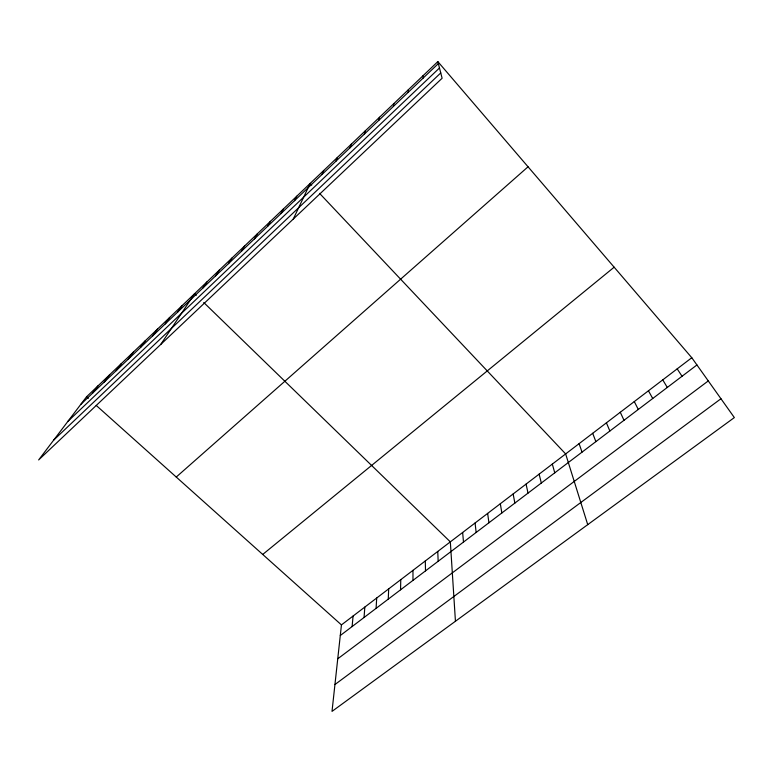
<?xml version="1.0" encoding="UTF-8"?>
<svg xmlns="http://www.w3.org/2000/svg" width="773" height="773" viewBox="0 0 773 773"><rect width="100%" height="100%" fill="white"/><g stroke="black" fill="none" stroke-linecap="round" stroke-linejoin="round"><path stroke-width="1.16" d="M412.975 580.388L412.975 570.348M400.559 589.809L400.762 579.663M388.268 599.133L388.674 588.881M408.221 92.306L408.318 89.774M376.093 608.361L376.693 598.022M364.044 617.511L364.837 607.066M352.101 626.565L353.077 616.033M691.787 357.725L341.444 624.903L332.013 711.392L734.35 417.575L691.787 357.725L437.837 61.608L86.557 396.781L38.65 459.945L442.117 78.247L437.837 61.608M393.418 106.413L393.815 103.611M378.789 120.356L379.475 117.293M364.334 134.135L365.3 130.821M350.043 147.759L351.28 144.193M335.917 161.219L337.424 157.421M321.945 174.534L323.723 170.495M293.267 219.068L310.166 183.423L311.732 185.085M294.484 200.709L296.764 196.216M280.986 213.58L283.507 208.865M267.632 226.305L270.395 221.368M254.433 238.896L257.428 233.746M241.369 251.341L244.597 245.988M228.46 263.651L231.91 258.095M215.686 275.826L219.348 270.077M203.048 287.865L206.932 281.932M160.765 344.42L194.632 293.653L196.294 295.267M177.809 311.925L182.109 305.615M165.209 323.935L169.712 317.432M152.745 335.811L157.45 329.134M140.425 347.56L145.324 340.709M128.231 359.184L133.323 352.159M116.163 370.682L121.448 363.494M104.229 382.055L109.698 374.702M92.422 393.312L98.065 385.795M80.74 404.453L438.349 63.589M67.937 421.333L439.479 67.985M53.675 440.137L440.755 72.942M176.244 477.047L528.046 166.794M262.723 554.444L614.149 267.197M340.284 635.532L696.937 364.962M337.743 658.799L708.281 380.915M334.941 684.53L720.958 398.742M86.557 396.781L88.315 398.346M96.229 405.429L341.444 624.903M203.763 302.523L450.33 541.863L455.442 621.26M319.578 193.385L565.643 453.925L587.731 524.654M677.187 368.856L682.037 376.258M662.741 379.872L667.302 387.437M648.441 390.78L652.721 398.501M634.285 401.574L638.285 409.448M620.284 412.26L624.004 420.29M606.409 422.831L609.868 431.015M592.688 433.305L595.877 441.625M579.093 443.663L582.03 452.128M552.318 464.09L554.763 472.825M539.129 474.149L541.322 483.009M526.065 484.101L528.027 493.097M513.137 493.966L514.866 503.088M500.334 503.735L501.832 512.982M487.647 513.407L488.923 522.77M475.086 522.983L476.139 532.462M422.995 75.773L423.189 78.034M462.65 532.471L463.481 542.066M437.76 551.458L438.165 561.275M425.305 560.947L425.508 570.88"/></g></svg>
